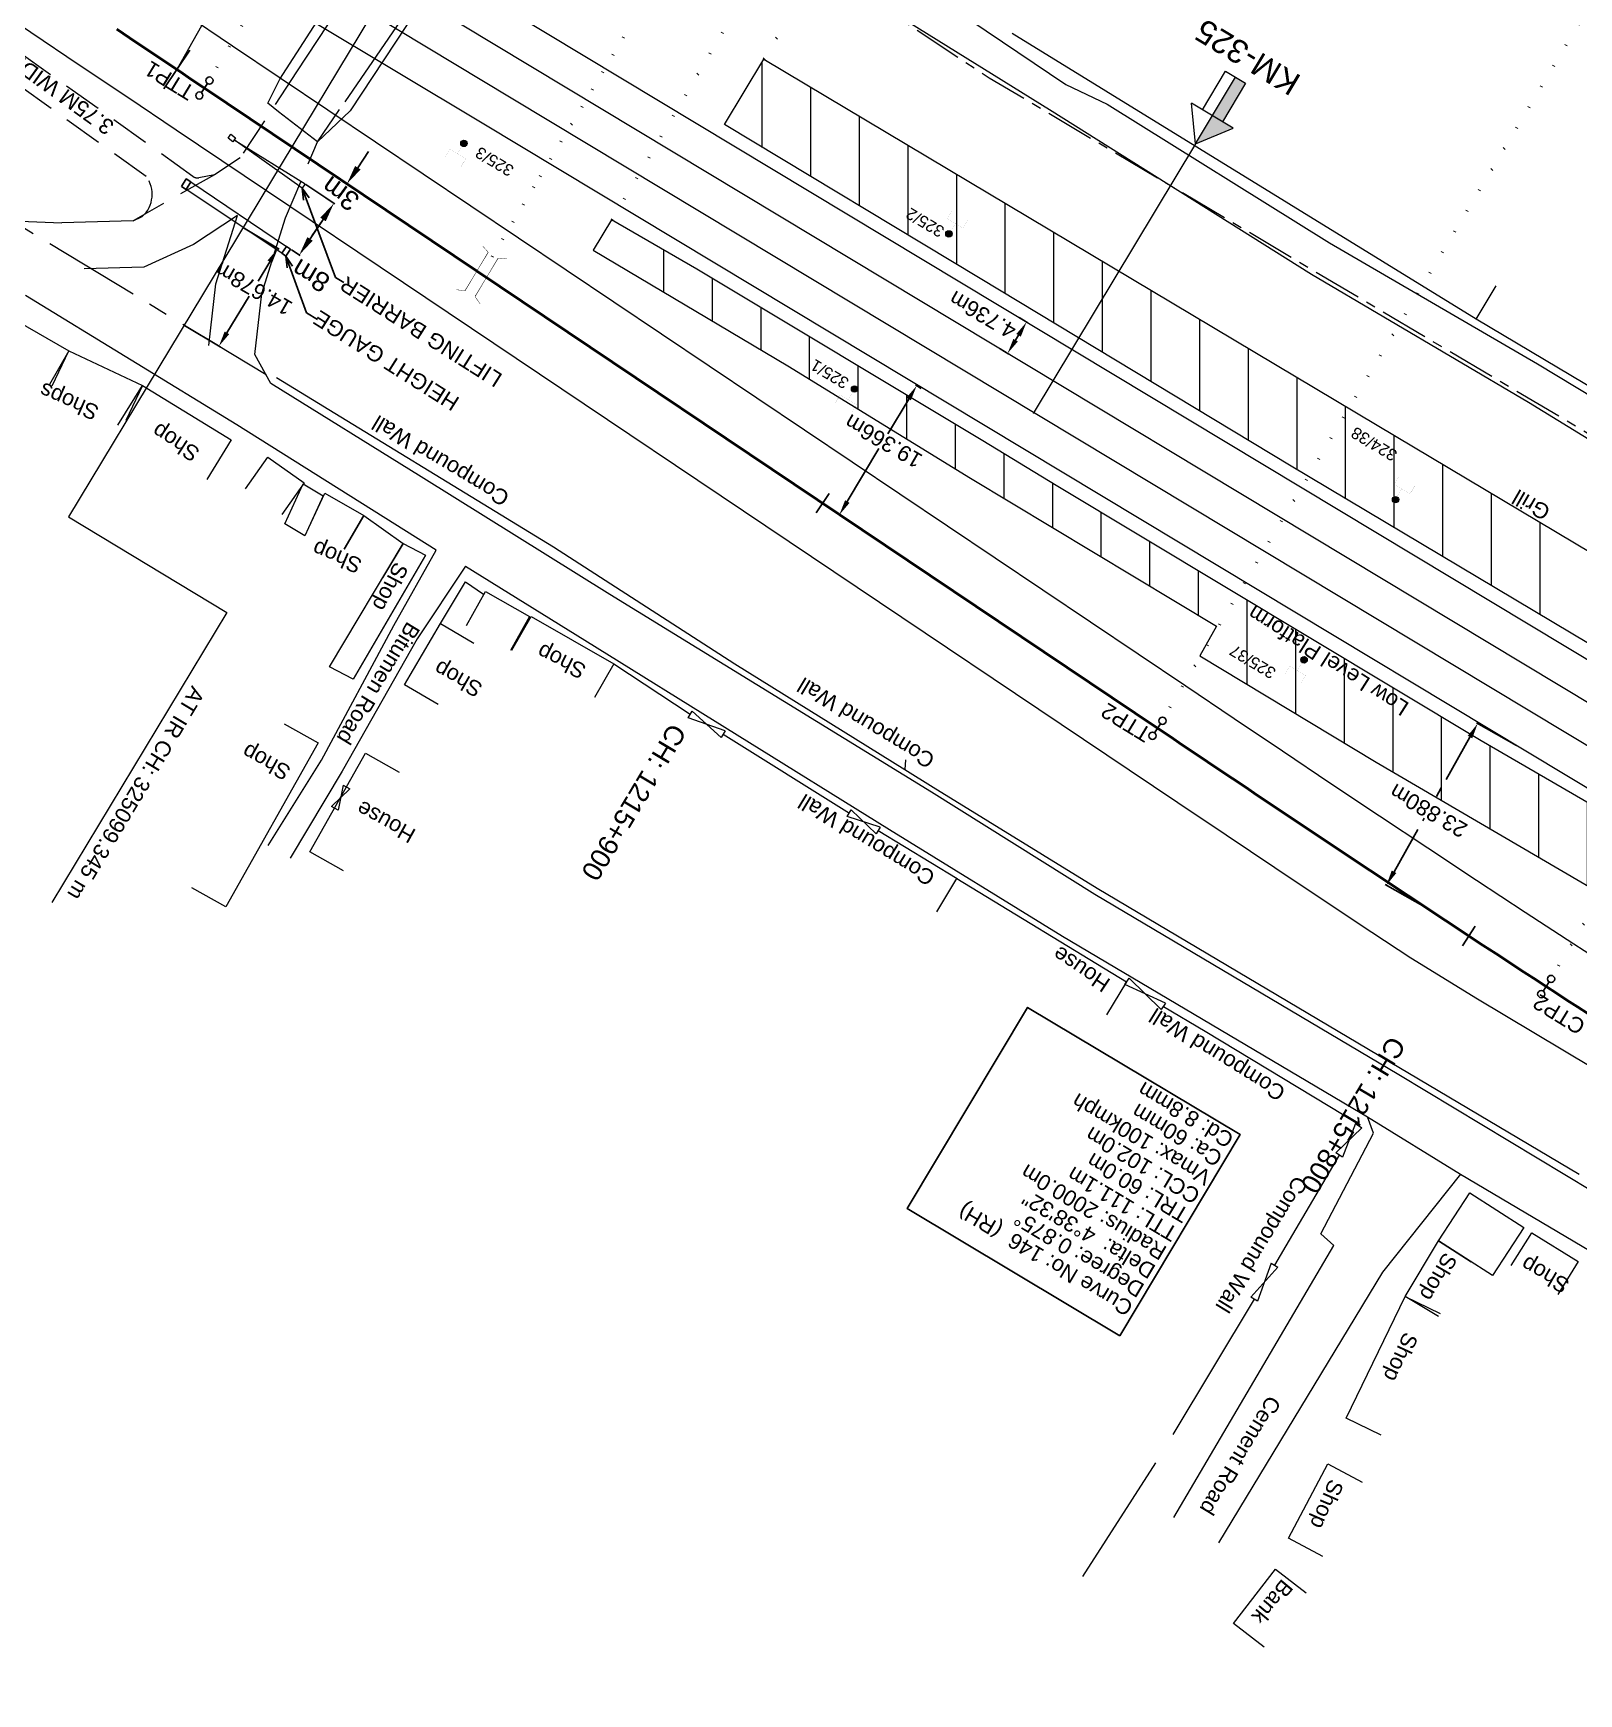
# Model space of a CAD drawing. Header units: metres. Extents: x 622835 to 629437, y 3390046 to 3394575.
# Drawn here: x 623992 to 624190.7, y 3393642.6 to 3393856.2 of the extents above; entities that cross this region are included whole.
import ezdxf
from ezdxf.enums import TextEntityAlignment as Align

# ---------------------------------------------------------------- set-up
doc = ezdxf.new("R2010")
doc.units = ezdxf.units.M
doc.header["$LTSCALE"] = 2
doc.header["$MEASUREMENT"] = 0
doc.header["$PDMODE"] = 35
doc.header["$PDSIZE"] = 5
for name, pattern in [('ACAD_ISO07W100', [3, 0, -3]), ('CENTER', [2, 1.25, -0.25, 0.25, -0.25]), ('CENTER2', [1.125, 0.75, -0.125, 0.125, -0.125]), ('DASHED', [0.75, 0.5, -0.25]), ('DOT', [0.25, 0, -0.25])]:
    doc.linetypes.add(name, pattern=pattern)
doc.layers.get('Defpoints').update_dxf_attribs({"color": 5, "lineweight": 0})
for name, color, linetype, lineweight in [('A-HATCH 1', 8, 'Continuous', 9), ('C-ALIG-DG-CURVE', 1, 'CENTER2', 70), ('C-ALIG-DG-LINE', 1, 'CENTER2', 70), ('C-ALIG-DG-SPIRAL', 1, 'CENTER2', 70), ('C-ALIG-LABL-DG', 1, 'Continuous', 25), ('C-ALIG-LABL-DG-MARK', 1, 'Continuous', 25), ('Commercial Building Pucca', 7, 'Continuous', 13), ('Commercial Building Semipucca', 7, 'Continuous', 13), ('Compound Wall', 7, 'Continuous', 13), ('DOTED LINE', 7, 'ACAD_ISO07W100', 18), ('Existing IR Chainage', 7, 'Continuous', 0), ('Existing Railway Boundary', 7, 'CENTER', 0), ('Footpath', 7, 'Continuous', 13), ('Gate', 7, 'Continuous', 13), ('Grill', 7, 'Continuous', 13), ('IR Cut & Connection', 190, 'Continuous', 0), ('KM STONE', 7, 'Continuous', 0), ('LC DETAILS IN PLAN', 7, 'Continuous', 0), ('NEW MANDI GOBINDGARH PLATFORM', 1, 'Continuous', 0), ('OHE MAST', 7, 'Continuous', 0), ('Platform', 7, 'Continuous', 0), ('Proposed Chainage', 10, 'Continuous', 0), ('Proposed Curve_Details', 10, 'Continuous', 0), ('PROPOSED DFCC TRACK', 1, 'Continuous', 0), ('PROPOSED FEATURES', 1, 'Continuous', 0), ('Proposed TPTC Chainages', 10, 'Continuous', 0), ('Residential Building Pucca', 7, 'Continuous', 13), ('RLY BOUNDARY', 32, 'CENTER', 0), ('SRJ CH. in Station', 7, 'Continuous', 0), ('Subroad Edge', 7, 'Continuous', 0), ('Text', 7, 'Continuous', 0)]:
    doc.layers.add(name, color=color, linetype=linetype, lineweight=lineweight)
for name, color, linetype in [('Dimension', 10, 'Continuous'), ('OHE MAST TEXT', 251, 'Continuous'), ('Point Code', 7, 'Continuous'), ('PROPOSED ROADS', 10, 'DASHED')]:
    doc.layers.add(name, color=color, linetype=linetype)
doc.styles.add('ARIAL', font='arial.ttf')
doc.styles.get("Standard").update_dxf_attribs({"font": 'arial.ttf'})
doc.styles.add('Style-Arial', font='arial.ttf')
doc.linetypes.add('F-LINE', pattern='A,0.6,["X",Standard,S=0.3,R=0,X=0,Y=-0.15],0.1', length=0.7)
doc.dimstyles.get("Standard").update_dxf_attribs({"dimtxt": 2.5, "dimasz": 2.5, "dimexe": 0.18, "dimexo": 0.0625, "dimgap": 0.09, "dimtad": 0, "dimtih": 1, "dimtoh": 1, "dimdec": 3, "dimzin": 0, "dimdsep": 46, "dimtxsty": 'Standard', "dimcen": 0.09, "dimaunit": 1, "dimadec": 4, "dimazin": 0, "dimtfac": 1, "dimtdec": 3, "dimtofl": 0, "dimtmove": 0, "dimatfit": 3, "dimfxl": 1, "dimtolj": 1, "dimtzin": 0, "dimarcsym": 0})
doc.dimstyles.new('Standard$0', dxfattribs={"dimscale": 15, "dimtxt": 0.18, "dimasz": 0.18, "dimexe": 0.18, "dimexo": 0.0625, "dimgap": 0.09, "dimtad": 1, "dimtih": 1, "dimtoh": 1, "dimzin": 0, "dimdsep": 46, "dimtxsty": 'Standard', "dimcen": -0.09, "dimclrd": 256, "dimclre": 256, "dimclrt": 256, "dimadec": 0, "dimazin": 0, "dimtfac": 1, "dimtofl": 0, "dimtmove": 0, "dimatfit": 3, "dimfxl": 1, "dimtolj": 1, "dimtzin": 0, "dimlwd": -1, "dimlwe": -1, "dimarcsym": 0})

# ---------------------------------------------------------------- blocks, each defined once
blk = doc.blocks.new('*D615')
at = {"layer": 'Defpoints', "color": 0, "ltscale": 2.5, "transparency": 16777216}
for p in [(624177.75, 3393767.41), (624182.77, 3393764.57), (624171.04, 3393743.77)]:
    blk.add_point(p, dxfattribs=at)
at = {"layer": 'RLY BOUNDARY', "color": 0, "lineweight": -2, "ltscale": 2.5, "transparency": 16777216}
for p, q in [((624182.72, 3393764.6), (624177.59, 3393767.5)), ((624176.76, 3393765.66), (624171.97, 3393757.17)), ((624167, 3393748.35), (624170.88, 3393755.23)), ((624170.98, 3393743.8), (624165.86, 3393746.7))]:
    blk.add_line(p, q, dxfattribs=at)
at = {"layer": 'RLY BOUNDARY', "color": 0, "ltscale": 2.5, "transparency": 16777216}
for points in [[(624176.47, 3393765.83), (624177.05, 3393765.5), (624177.75, 3393767.41)], [(624166.7, 3393748.51), (624167.29, 3393748.19), (624166.01, 3393746.61)]]:
    blk.add_solid(points, dxfattribs=at)
at = {"layer": 'RLY BOUNDARY', "color": 0, "lineweight": 0, "ltscale": 2.5, "transparency": 16777216, "insert": (624171.42, 3393756.2), "char_height": 2, "attachment_point": 5, "rotation": 150}
blk.add_mtext('\\A1;23.880m', dxfattribs=at)
blk = doc.blocks.new('*D616')
at = {"layer": 'Defpoints', "color": 0, "ltscale": 2.5, "transparency": 16777216}
for p in [(624105.63, 3393810.86), (624106.27, 3393810.47), (624096.31, 3393793.86)]:
    blk.add_point(p, dxfattribs=at)
at = {"layer": 'Dimension', "color": 0, "lineweight": -2, "ltscale": 2.5, "transparency": 16777216}
for p, q in [((624106.21, 3393810.51), (624105.47, 3393810.95)), ((624104.6, 3393809.14), (624101.92, 3393804.68)), ((624096.7, 3393795.96), (624100.78, 3393802.77)), ((624096.26, 3393793.89), (624095.52, 3393794.34))]:
    blk.add_line(p, q, dxfattribs=at)
at = {"layer": 'Dimension', "color": 0, "ltscale": 2.5, "transparency": 16777216}
for points in [[(624104.31, 3393809.31), (624104.88, 3393808.97), (624105.63, 3393810.86)], [(624096.42, 3393796.13), (624096.99, 3393795.79), (624095.68, 3393794.24)]]:
    blk.add_solid(points, dxfattribs=at)
at = {"layer": 'Dimension', "color": 0, "lineweight": 0, "ltscale": 2.5, "transparency": 16777216, "insert": (624101.35, 3393803.72), "char_height": 2, "attachment_point": 5, "rotation": 150}
blk.add_mtext('\\A1;19.366m', dxfattribs=at)
blk = doc.blocks.new('*D557')
at = {"layer": 'Defpoints', "color": 0, "ltscale": 2.5, "transparency": 16777216}
for p in [(624019.03, 3393831.2), (624023.5, 3393828.51), (624011.45, 3393818.63)]:
    blk.add_point(p, dxfattribs=at)
at = {"layer": 'RLY BOUNDARY', "color": 0, "lineweight": -2, "ltscale": 2.5, "transparency": 16777216}
for p, q in [((624019.08, 3393831.17), (624023.65, 3393828.42)), ((624022.46, 3393826.8), (624020.95, 3393824.29)), ((624016.95, 3393817.66), (624019.8, 3393822.39)), ((624011.5, 3393818.6), (624016.07, 3393815.85))]:
    blk.add_line(p, q, dxfattribs=at)
at = {"layer": 'RLY BOUNDARY', "color": 0, "ltscale": 2.5, "transparency": 16777216}
for points in [[(624022.18, 3393826.97), (624022.75, 3393826.63), (624023.5, 3393828.51)], [(624016.66, 3393817.83), (624017.23, 3393817.48), (624015.92, 3393815.94)]]:
    blk.add_solid(points, dxfattribs=at)
at = {"layer": 'RLY BOUNDARY', "color": 0, "lineweight": 0, "ltscale": 2.5, "transparency": 16777216, "insert": (624020.37, 3393823.34), "char_height": 2, "attachment_point": 5, "rotation": 150}
blk.add_mtext('\\A1;14.678m', dxfattribs=at)
blk = doc.blocks.new('GT')
at = {"layer": 'Gate', "lineweight": 0}
for p, q in [((-0.5, -0.5), (-0.5, 0.5)), ((-0.5, 0.5), (0.5, -0.5)), ((0.5, 0.5), (0.5, -0.5))]:
    blk.add_line(p, q, dxfattribs=at)
at = {"layer": 'Gate', "lineweight": 0, "flags": 128}
blk.add_lwpolyline([(0.5, 0.5), (-0.5, -0.5)], dxfattribs=at)
blk = doc.blocks.new('OHE MAST')
h = blk.add_hatch(color=256)
edge = h.paths.add_edge_path()
edge.add_arc((0, 0), 0.412, 0, 360)
at = {"lineweight": 13, "const_width": 0.008, "flags": 128}
for points in [[(1.2, 2.8), (1.2, 1.6), (-1.2, 1.6), (-1.2, 2.8)], [(0, 1.6), (0, 0)]]:
    blk.add_lwpolyline(points, dxfattribs=at)
blk.add_circle((0, 0), 0.412)
blk = doc.blocks.new('KM POST PLAN')
at = {"lineweight": 0, "extrusion": (0, 0, -1)}
h = blk.add_hatch(color=256, dxfattribs=at)
h.paths.add_polyline_path([(0, -20), (0, -8.47), (3, -8.47), (3, -20)])
h.paths.add_polyline_path([(0, -8.47), (0, 0), (6.25, -8.47), (3, -8.47)], flags=16)
at = {"lineweight": 0, "flags": 128}
for points in [[(0, 0), (-6.25, -8.47), (6.25, -8.47)], [(0, 0), (0, -20)], [(0, 0), (6.25, -8.47)], [(3, -8.47), (3, -20), (-3, -20), (-3, -8.47)]]:
    blk.add_lwpolyline(points, dxfattribs=at)
at = {"lineweight": 0, "style": 'Style-Arial'}
blk.add_attdef('KM-POST', text='', height=6, dxfattribs=at).set_placement((0, -26, -263.95), align=Align.MIDDLE_CENTER)
blk = doc.blocks.new('*D591')
at = {"layer": 'Defpoints', "color": 0, "transparency": 16777216}
for p in [(624118.82, 3393819.62), (624119.76, 3393819.05), (624116.36, 3393815.58)]:
    blk.add_point(p, dxfattribs=at)
at = {"layer": 'Text', "color": 0, "lineweight": -2, "transparency": 16777216}
for p, q in [((624118.82, 3393819.62), (624119.92, 3393818.96)), ((624118.34, 3393816.71), (624118.72, 3393817.34)), ((624116.36, 3393815.58), (624117.46, 3393814.91))]:
    blk.add_line(p, q, dxfattribs=at)
at = {"layer": 'Text', "color": 0, "transparency": 16777216}
for points in [[(624118.44, 3393817.51), (624119.01, 3393817.17), (624119.76, 3393819.05)], [(624118.06, 3393816.88), (624118.63, 3393816.54), (624117.3, 3393815)]]:
    blk.add_solid(points, dxfattribs=at)
at = {"layer": 'Text', "color": 0, "transparency": 16777216, "insert": (624114.11, 3393819.98), "char_height": 2, "attachment_point": 5, "rotation": 150}
blk.add_mtext('\\A1;4.736m', dxfattribs=at)
blk = doc.blocks.new('IR YARD GVG SURVEY DATA')
at = {"layer": 'Point Code', "lineweight": 0}
for points in [[(467.65, -301.87), (427.12, -277.44), (418.41, -272.18), (410.1, -267.22), (403.52, -263.26), (394.7, -258), (386, -252.8), (377.3, -247.58), (364.86, -240.17), (361.79, -238.34), (355.02, -234.28), (346.13, -228.94), (338.4, -224.28), (327.59, -217.8), (288.33, -194.13), (232.37, -160.46), (-42.46, 4.86), (-275.04, 144.91), (-381.88, 209.26), (-440.27, 244.53), (-468.83, 261.68)], [(469.6, -308.6), (418, -277.63), (393.53, -262.93), (385.06, -257.83), (376.3, -252.58), (367.55, -247.34), (358.82, -242.09), (349.73, -236.62), (341.11, -231.44), (332.66, -226.35), (324.18, -221.27), (315.47, -216.04), (291.61, -201.74), (286.52, -198.6), (229.7, -164.58), (-44.93, 0.81), (-277.57, 140.84), (-386.46, 206.48), (-446.06, 242.28), (-475.45, 259.7)], [(-359.34, 201.26), (-273.17, 149.3), (-39.86, 8.86), (234.7, -156.37), (263.02, -173.37), (284.74, -186.58)], [(-370.43, 191.22), (-335.73, 170.34), (-281.33, 137.67), (-47.27, -3.18), (226.81, -168.21), (266.86, -192.44)]]:
    blk.add_lwpolyline(points, dxfattribs=at)
blk = doc.blocks.new('*D523')
at = {"layer": 'Defpoints', "color": 0, "ltscale": 2.5, "transparency": 16777216}
for p in [(624029.6, 3393835.05), (624030.7, 3393834.31), (624025.14, 3393828.4)]:
    blk.add_point(p, dxfattribs=at)
at = {"layer": 'Dimension', "color": 0, "lineweight": -2, "ltscale": 2.5, "transparency": 16777216}
for p, q in [((624029.71, 3393834.98), (624030.81, 3393834.25)), ((624027.64, 3393829.74), (624029.31, 3393832.24)), ((624025.24, 3393828.33), (624026.35, 3393827.59))]:
    blk.add_line(p, q, dxfattribs=at)
at = {"layer": 'Dimension', "color": 0, "ltscale": 2.5, "transparency": 16777216}
for points in [[(624029.66, 3393832.01), (624028.97, 3393832.47), (624030.7, 3393834.31)], [(624027.98, 3393829.51), (624027.29, 3393829.97), (624026.24, 3393827.66)]]:
    blk.add_solid(points, dxfattribs=at)
at = {"layer": 'Dimension', "color": 0, "lineweight": 0, "ltscale": 2.5, "transparency": 16777216, "insert": (624027.73, 3393825.01), "char_height": 2.5, "attachment_point": 5, "rotation": 149.3696, "style": 'Style-Arial'}
blk.add_mtext('\\A1;8m', dxfattribs=at)
blk = doc.blocks.new('TerminatorOpen_0.5')
at = {"color": 0, "linetype": 'ByBlock', "lineweight": -2}
for q in [(-1, 0.25), (-1, 0), (-1, -0.25)]:
    blk.add_line((0, 0), q, dxfattribs=at)
blk = doc.blocks.new('*D524')
at = {"layer": 'Defpoints', "color": 0, "ltscale": 2.5, "transparency": 16777216}
for p in [(624028.67, 3393839.31), (624026.99, 3393836.81), (624032.38, 3393836.82)]:
    blk.add_point(p, dxfattribs=at)
at = {"layer": 'Dimension', "color": 0, "lineweight": -2, "ltscale": 2.5, "transparency": 16777216}
for p, q in [((624033.78, 3393838.89), (624035.17, 3393840.97)), ((624028.78, 3393839.24), (624032.49, 3393836.75)), ((624027.1, 3393836.74), (624030.81, 3393834.24)), ((624029.31, 3393832.24), (624027.91, 3393830.16))]:
    blk.add_line(p, q, dxfattribs=at)
at = {"layer": 'Dimension', "color": 0, "ltscale": 2.5, "transparency": 16777216}
for points in [[(624033.43, 3393839.12), (624034.13, 3393838.66), (624032.38, 3393836.82)], [(624028.96, 3393832.47), (624029.65, 3393832), (624030.7, 3393834.31)]]:
    blk.add_solid(points, dxfattribs=at)
at = {"layer": 'Dimension', "color": 0, "lineweight": 0, "ltscale": 2.5, "transparency": 16777216, "insert": (624031.54, 3393835.56), "char_height": 2.5, "attachment_point": 5, "rotation": 144, "style": 'Style-Arial'}
blk.add_mtext('\\A1;3m', dxfattribs=at)
blk = doc.blocks.new('Tick Hor')
blk.add_lwpolyline([(-0.5, 0), (0.5, 0)])
blk = doc.blocks.new('Marker-2')
blk.add_lwpolyline([(0, 1.5), (0, -1.5)])
for centre in [(0, 2.5), (0, -2.5)]:
    blk.add_circle(centre, 1)

msp = doc.modelspace()

# ---------------------------------------------------------------- hatches: boundary and pattern name
at = {"layer": 'NEW MANDI GOBINDGARH PLATFORM', "lineweight": 15}
h = msp.add_hatch(dxfattribs=at)
h.set_pattern_fill('ANSI31', scale=50, angle=45)
h.set_pattern_definition([(90, (-151.733, -401.3384), (-6.25, 1e-15), [])])
h.paths.add_polyline_path([(624080.9067, 3393844.4311), (624085.9908, 3393852.8439), (624164.8355, 3393805.7882), (624197.1015, 3393786.541), (624287.9071, 3393732.3739), (624308.4014, 3393720.1488), (624386.8265, 3393673.3669), (624415.8004, 3393655.9567), (624414.7882, 3393654.2893), (624455.4974, 3393629.6729), (624453.9066, 3393626.8642), (624467.0511, 3393620.349), (624478.3655, 3393613.5419), (624477.3227, 3393611.774), (624486.6934, 3393606.0902), (624547.2863, 3393569.8908), (624560.2822, 3393562.0572), (624557.459, 3393557.4102), (624537.171, 3393569.715), (624503.8135, 3393589.7815), (624452.9204, 3393620.4116), (624406.5629, 3393648.3112), (624375.0011, 3393667.3641), (624350.0855, 3393682.4182), (624316.1064, 3393703.0553), (624302.2557, 3393711.4357), (624275.6091, 3393727.622), (624237.7577, 3393750.4004), (624153.7725, 3393800.4989), (624113.7675, 3393824.6614)])
h = msp.add_hatch(dxfattribs=at)
h.set_pattern_fill('ANSI31', scale=50, angle=45)
h.set_pattern_definition([(90, (-251.891, -273.052), (-6.25, 1e-15), [])])
h.paths.add_polyline_path([(624531.0563, 3393545.2091), (624534.1268, 3393550.881), (624527.8674, 3393554.6646), (624502.8936, 3393569.7155), (624461.8899, 3393594.3305), (624339.8563, 3393668.1924), (624320.7852, 3393679.6985), (624281.8523, 3393703.1939), (624262.6294, 3393714.7727), (624227.0882, 3393736.1915), (624199.5251, 3393752.8127), (624178.1975, 3393765.1836), (624123.5677, 3393798.0018), (624114.1253, 3393803.7654), (624077.3448, 3393825.8364), (624070.344, 3393829.8887), (624067.9669, 3393825.9774), (624089.0534, 3393813.419), (624112.5369, 3393798.9597), (624144.1751, 3393779.9498), (624142.0144, 3393776.1163), (624164.6782, 3393762.4529), (624193.7863, 3393745.409), (624207.1145, 3393737.3648), (624219.96, 3393729.6298), (624244.6522, 3393714.7478), (624256.7935, 3393707.4236), (624269.6296, 3393699.6742), (624277.5418, 3393694.8974), (624276.665, 3393693.3281), (624276.8291, 3393693.2364), (624289.638, 3393685.6085), (624290.9636, 3393687.2744), (624298.3126, 3393682.8524), (624297.7761, 3393681.8999), (624323.4867, 3393666.3376), (624329.8275, 3393662.7417), (624362.6205, 3393642.9317), (624372.0094, 3393637.5051), (624370.317, 3393634.1587), (624380.4796, 3393632.4925), (624381.466, 3393634.1761), (624451.8695, 3393594.1927), (624449.8441, 3393591.1337), (624499.891, 3393563.8795)])

# ---------------------------------------------------------------- linework, layer by layer
at = {"color": 1, "lineweight": 0}
for points in [[(624026.9913, 3393836.8056), (624026.6315, 3393836.2749), (624017.8736, 3393842.4612), (624026.9913, 3393836.8056)], [(624023.9879, 3393827.8973), (624011.7066, 3393836.0912)], [(624012.294, 3393837.0596), (624024.5945, 3393828.7685)]]:
    msp.add_lwpolyline(points, dxfattribs=at)
at = {"color": 1}
for points in [[(624011.1256, 3393836.4915), (624011.7131, 3393837.4599), (624012.294, 3393837.0596), (624011.7066, 3393836.0912)], [(624023.9879, 3393827.8973), (624024.5945, 3393828.7685), (624025.1405, 3393828.4025), (624024.5368, 3393827.5341)]]:
    msp.add_3dface(points, dxfattribs=at)
at = {"layer": 'A-HATCH 1', "color": 1, "lineweight": 25, "ltscale": 2}
msp.add_lwpolyline([(624131.7472, 3393688.6842), (624104.4029, 3393705.0341), (624119.8723, 3393730.9057), (624147.2165, 3393714.5558)], close=True, dxfattribs=at)
at = {"layer": 'C-ALIG-DG-CURVE', "color": 1, "linetype": 'Continuous', "lineweight": 50, "flags": 128}
msp.add_lwpolyline([(624273.4804, 3393680.1624, -0.01275593), (624186.5557, 3393733.5888)], format="xyb", dxfattribs=at)
at = {"layer": 'C-ALIG-DG-LINE', "color": 1, "linetype": 'Continuous', "lineweight": 50, "flags": 128}
msp.add_lwpolyline([(624136.5871, 3393766.8013), (624014.0493, 3393849.1351)], dxfattribs=at)
at = {"layer": 'C-ALIG-DG-SPIRAL', "color": 1, "linetype": 'Continuous', "lineweight": 50, "flags": 128}
for points in [[(624014.0493, 3393849.1351), (624012.4428, 3393850.2145), (624010.8362, 3393851.2939), (624009.2296, 3393852.3732), (624007.6229, 3393853.4523), (624006.016, 3393854.5312), (624004.409, 3393855.6099), (624002.8017, 3393856.6883)], [(624186.5557, 3393733.5888), (624184.9336, 3393734.6448), (624183.3126, 3393735.7023), (624181.6925, 3393736.7613), (624180.0733, 3393737.8217), (624178.4551, 3393738.8834), (624176.8377, 3393739.9465), (624175.2211, 3393741.0108), (624173.6053, 3393742.0763), (624171.9903, 3393743.143), (624170.376, 3393744.2108), (624168.7625, 3393745.2797), (624167.1495, 3393746.3496), (624165.5373, 3393747.4204), (624163.9256, 3393748.4921), (624162.3145, 3393749.5647), (624160.7039, 3393750.6381), (624159.0939, 3393751.7123), (624157.4843, 3393752.7871), (624155.8751, 3393753.8626), (624154.2664, 3393754.9387), (624152.658, 3393756.0154), (624151.0499, 3393757.0925), (624149.4422, 3393758.1701), (624147.8347, 3393759.2482), (624146.2275, 3393760.3265), (624144.6204, 3393761.4052), (624143.0135, 3393762.4841), (624141.4068, 3393763.5632), (624139.8002, 3393764.6425), (624138.1936, 3393765.7219), (624136.5871, 3393766.8013)]]:
    msp.add_lwpolyline(points, dxfattribs=at)
at = {"layer": 'Commercial Building Pucca', "flags": 128}
for points in [[(623916.7683, 3393744.1339), (623927.3315, 3393761.1987), (623930.5535, 3393766.3345), (623940.2464, 3393782.4399), (623961.4031, 3393818.3167), (623964.4406, 3393823.061), (623966.5313, 3393826.9533), (623972.013, 3393832.7632), (623995.718, 3393831.7953)], [(624004.8749, 3393832.0735), (623995.7183, 3393831.7862)], [(624018.2981, 3393832.7499), (624012.6391, 3393829.0285), (624006.272, 3393826.1144), (623998.5937, 3393825.8735)], [(624014.6397, 3393816.0129), (624015.5178, 3393823.9453), (624018.2981, 3393832.7499)], [(624066.169, 3393784.0134), (624041.9284, 3393799.1491), (624022.5797, 3393811.1336), (624020.5493, 3393814.8657), (624021.4166, 3393822.7), (624024.4972, 3393832.4556)], [(624206.2494, 3393808.1579), (624203.6921, 3393803.8626), (624177.5593, 3393819.422), (624180.1166, 3393823.7172)], [(624022.2608, 3393751.7217), (624029.1133, 3393762.6853), (624038.4277, 3393780.0229), (624043.8501, 3393789.7078), (624038.5298, 3393793.0329), (624018.2137, 3393805.8192), (623991.0728, 3393822.4565)], [(623987.3624, 3393814.9045), (623989.8477, 3393819.2418), (623996.6221, 3393815.36), (623994.1368, 3393811.0227)], [(623994.4863, 3393810.8403), (623996.6221, 3393815.36), (624006.0761, 3393810.8924), (624003.9402, 3393806.3727)], [(624002.9388, 3393805.7794), (624006.0761, 3393810.8924), (624017.4832, 3393803.8931), (624014.346, 3393798.7801)], [(624019.3278, 3393797.5872), (624022.2084, 3393801.6727), (624026.8883, 3393798.3729), (624024.0077, 3393794.2875)], [(624027.48, 3393792.6312), (624029.5432, 3393797.0455), (624034.531, 3393794.1577), (624032.0264, 3393789.8316)], [(624032.0264, 3393789.8316), (624034.531, 3393794.1577), (624039.6127, 3393790.5425), (624036.9679, 3393786.1348)], [(624047.611, 3393787.6444), (624041.407, 3393778.2978), (624031.7631, 3393761.2787), (624025.0767, 3393750.0853)], [(624047.6067, 3393787.6373), (624062.9511, 3393778.1456), (624102.1417, 3393753.7975), (624124.3616, 3393740.075), (624162.6424, 3393717.3856), (624163.5906, 3393716.8346), (624175.553, 3393709.4639), (624193.2893, 3393698.9363), (624217.5451, 3393684.131), (624253.622, 3393662.2012), (624267.9636, 3393653.605), (624275.6744, 3393648.6532), (624280.5189, 3393654.9118), (624294.3115, 3393647.8806), (624334.3991, 3393624.9364), (624337.5027, 3393620.532)], [(624047.7365, 3393780.0125), (624050.1841, 3393784.3713), (624055.8631, 3393781.1824), (624053.4155, 3393776.8236)], [(624345.1815, 3393625.991), (624338.5628, 3393634.1102), (624298.6625, 3393653.084), (624286.3807, 3393659.7238), (624271.7249, 3393662.2064), (624256.9527, 3393668.2773), (624220.9851, 3393690.082), (624196.0678, 3393705.0919), (624167.6023, 3393722.2135), (624128.5356, 3393745.4169), (624107.5368, 3393758.5668), (624066.169, 3393784.0134)], [(624044.1051, 3393769.8706), (624039.7898, 3393772.394), (624044.3946, 3393780.2683), (624048.7098, 3393777.7449)], [(624053.5649, 3393776.8566), (624056.0593, 3393781.1887), (624066.6797, 3393775.0736), (624064.1854, 3393770.7415)], [(624024.316, 3393767.3638), (624028.673, 3393764.9132), (624016.8095, 3393743.8204), (624012.4524, 3393746.271)], [(624138.6956, 3393665.302), (624159.2551, 3393700.266), (624157.5697, 3393701.7746), (624164.3716, 3393714.7446), (624163.5989, 3393716.8364)], [(624175.553, 3393709.4639), (624165.5285, 3393696.8373), (624144.4069, 3393662.0404)], [(624172.7206, 3393691.1628), (624168.4247, 3393693.719), (624172.6907, 3393700.8886), (624176.9091, 3393698.1962)], [(624182.0602, 3393697.6909), (624184.7061, 3393701.9322), (624190.6799, 3393698.2055), (624188.0341, 3393693.9642)], [(624165.3591, 3393675.8999), (624160.859, 3393678.0764), (624168.4247, 3393693.719), (624172.9249, 3393691.5424)], [(624157.8325, 3393660.305), (624153.4145, 3393662.6439), (624158.4731, 3393672.1995), (624162.8911, 3393669.8606)], [(624150.2968, 3393648.628), (624146.3449, 3393651.6893), (624151.7586, 3393658.678), (624155.7105, 3393655.6167)]]:
    msp.add_lwpolyline(points, dxfattribs=at)
at = {"layer": 'Commercial Building Pucca'}
for points in [[(624024.4002, 3393793.0821), (624026.7382, 3393798.2382), (624029.321, 3393796.6912), (624026.983, 3393791.5351)], [(624039.6127, 3393790.5425), (624042.4993, 3393789.0511), (624033.1787, 3393773.1314), (624030.1152, 3393774.7143)], [(624172.6907, 3393700.8886), (624176.7225, 3393707.0443), (624183.6996, 3393702.5913), (624179.6678, 3393696.4355)]]:
    msp.add_3dface(points, dxfattribs=at)
at = {"layer": 'Commercial Building Semipucca', "flags": 128}
msp.add_lwpolyline([(624177.5593, 3393819.422), (624117.8917, 3393856.141)], dxfattribs=at)
at = {"layer": 'Compound Wall', "lineweight": 20, "flags": 128}
for points in [[(624023.3144, 3393811.9212), (624058.9501, 3393790.142), (624082.2334, 3393775.0893)], [(624066.6797, 3393775.0736), (624076.4952, 3393768.5965)], [(624082.2334, 3393775.0893), (624104.0964, 3393761.4934)], [(624080.7465, 3393766.0442), (624096.9673, 3393755.8834)], [(624104.1918, 3393762.7623), (624104.0964, 3393761.4934), (624107.7505, 3393759.242), (624128.8204, 3393746.2391), (624190.8111, 3393709.4521)], [(624100.6724, 3393753.6414), (624110.8305, 3393747.4657)], [(624137.3553, 3393731.0392), (624142.6932, 3393727.8287), (624162.6345, 3393715.8039), (624162.4416, 3393715.6999)], [(624159.9473, 3393711.906), (624153.0738, 3393700.2578), (624151.6241, 3393697.7421)], [(624149.0299, 3393693.3889), (624138.5397, 3393675.9564)], [(624136.3487, 3393672.3203), (624126.9593, 3393657.7129)]]:
    msp.add_lwpolyline(points, dxfattribs=at)
at = {"layer": 'Compound Wall', "flags": 128}
for points in [[(624023.3144, 3393811.9212), (624058.9501, 3393790.142), (624082.2334, 3393775.0893)], [(624044.3946, 3393780.2683), (624047.6163, 3393785.6136), (624049.9543, 3393784.0667)], [(624066.6797, 3393775.0736), (624076.4952, 3393768.5965)], [(624082.2334, 3393775.0893), (624104.0964, 3393761.4934)], [(624080.7465, 3393766.0442), (624096.9673, 3393755.8834)], [(624100.6724, 3393753.6414), (624110.8305, 3393747.4657)], [(624137.3553, 3393731.0392), (624142.6932, 3393727.8287), (624162.6345, 3393715.8039), (624162.4416, 3393715.6999)], [(624159.9473, 3393711.906), (624153.0738, 3393700.2578), (624151.6241, 3393697.7421)], [(624149.0299, 3393693.3889), (624138.5397, 3393675.9564)], [(624136.3487, 3393672.3203), (624126.9593, 3393657.7129)]]:
    msp.add_lwpolyline(points, dxfattribs=at)
at = {"layer": 'DOTED LINE', "color": 1, "linetype": 'ACAD_ISO07W100', "lineweight": 50, "ltscale": 0.5}
msp.add_line((624014.049, 3393849.1346), (624097.6419, 3393988.9388), dxfattribs=at)
at = {"layer": 'DOTED LINE', "linetype": 'ACAD_ISO07W100', "lineweight": 50, "ltscale": 0.5}
for p, q in [((624066.4491, 3393832.167), (624142.8655, 3393961.8408)), ((624085.9905, 3393852.8434), (624148.9995, 3393958.2221))]:
    msp.add_line(p, q, dxfattribs=at)
at = {"layer": 'Existing IR Chainage', "color": 7, "linetype": 'Continuous', "lineweight": 13}
msp.add_line((624141.4649, 3393841.9488), (624120.6119, 3393807.2731), dxfattribs=at)
at = {"layer": 'Existing Railway Boundary', "color": 36, "lineweight": 20, "ltscale": 5}
msp.add_line((624021.9727, 3393812.2493), (623928.7199, 3393868.8415), dxfattribs=at)
at = {"layer": 'Footpath', "flags": 128}
msp.add_lwpolyline([(624028.6066, 3393842.2386), (624023.5816, 3393846.0778), (624022.2247, 3393847.183), (624023.7442, 3393850.2858), (624037.6161, 3393871.8375), (624043.1741, 3393877.4456), (624050.0347, 3393873.4797), (624045.7924, 3393865.9302), (624032.7726, 3393846.2021), (624028.6066, 3393842.2386)], dxfattribs=at)
at = {"layer": 'Gate', "color": 1}
msp.add_polyline3d([(624017.4683, 3393843.1979, -0.0016), (624018.0609, 3393842.7237, 0.0394), (624017.6883, 3393842.2015, 0.0144), (624017.0957, 3393842.6758, -0.0266)], close=True, dxfattribs=at)
at = {"layer": 'Grill', "color": 10, "linetype": 'F-LINE', "lineweight": 13, "ltscale": 3, "flags": 128}
msp.add_lwpolyline([(624743.3357, 3393424.0857), (624328.8564, 3393656.2506), (624322.3137, 3393659.9161), (624315.7749, 3393663.5834), (624309.2463, 3393667.2531), (624302.7228, 3393670.9319), (624296.2089, 3393674.6215), (624289.7063, 3393678.3249), (624283.2168, 3393682.045), (624276.7366, 3393685.788, -0.01275446), (624190.1043, 3393739.0347), (624183.8381, 3393743.1259), (624177.5882, 3393747.2358), (624171.3473, 3393751.365), (624165.1136, 3393755.5104), (624158.8851, 3393759.6693), (624152.6574, 3393763.8403), (624146.4349, 3393768.0163), (624140.2118, 3393772.1969), (624017.6744, 3393854.5304), (624011.4483, 3393858.713), (624005.2182, 3393862.8941), (623998.9779, 3393867.0735), (623992.7317, 3393871.2442), (623986.4751, 3393875.4049), (623980.2063, 3393879.5526), (623973.9233, 3393883.6842), (623967.6294, 3393887.7935, 0.00400056), (623940.5738, 3393905.0826), (623934.2006, 3393909.0678), (623927.8117, 3393913.0338), (623921.4142, 3393916.9802), (623915.0101, 3393920.9099), (623908.6013, 3393924.8261), (623902.1921, 3393928.7301), (623895.778, 3393932.6289), (623889.3646, 3393936.523), (623880.6223, 3393941.8304)], format="xyb", dxfattribs=at)
at = {"layer": 'Grill', "color": 10, "linetype": 'F-LINE', "lineweight": 13, "ltscale": 5, "flags": 128}
msp.add_lwpolyline([(624177.705, 3393731.9771), (624177.705, 3393731.9771), (624169.1597, 3393737.2245), (624164.1613, 3393740.5316), (624157.9048, 3393744.6923), (624151.6585, 3393748.8629), (624145.4233, 3393753.039), (624139.1906, 3393757.2218), (624132.9625, 3393761.4059), (624010.4242, 3393843.7399), (624004.199, 3393847.9219), (623997.974, 3393852.0996), (623991.7514, 3393856.2672), (623985.5229, 3393860.4261), (623979.2892, 3393864.5715), (623973.0483, 3393868.7007), (623966.932, 3393873.0867), (623960.9522, 3393877.6547, 0.04858971), (623934.0222, 3393895.3414), (623927.677, 3393899.3091), (623921.2955, 3393903.0074), (623914.9265, 3393906.9362), (623908.4611, 3393910.3902), (623902.0704, 3393914.2952), (623895.5946, 3393918.4051), (623889.1146, 3393922.1812), (623882.6479, 3393925.7187), (623874.0242, 3393930.8704)], format="xyb", dxfattribs=at)
msp.add_lwpolyline([(624247.0675, 3393688.1579), (624248.15, 3393689.8563), (624177.705, 3393731.9771), (624177.705, 3393731.9771)], dxfattribs=at)
at = {"layer": 'LC DETAILS IN PLAN', "lineweight": 13}
msp.add_lwpolyline([(624035.5246, 3393858.5532), (623996.5783, 3393793.9734), (624016.9295, 3393781.7002), (623994.4215, 3393744.3779)], dxfattribs=at)
at = {"layer": 'Platform', "lineweight": 15, "flags": 128}
for points in [[(624080.9067, 3393844.4311), (624085.9908, 3393852.8439), (624164.8355, 3393805.7882), (624197.1015, 3393786.541), (624287.9071, 3393732.3739), (624308.4014, 3393720.1488), (624386.8265, 3393673.3669), (624415.8562, 3393656.0502), (624414.7882, 3393654.2893), (624455.4974, 3393629.6729), (624453.9066, 3393626.8642), (624467.0511, 3393620.349), (624478.3655, 3393613.5419), (624477.3227, 3393611.774), (624486.6934, 3393606.0902), (624547.2863, 3393569.8908)], [(624537.171, 3393569.715), (624503.8135, 3393589.7815), (624452.9204, 3393620.4116), (624406.5629, 3393648.3112), (624375.0011, 3393667.3641), (624350.0855, 3393682.4182), (624316.1064, 3393703.0553), (624302.2557, 3393711.4357), (624275.6091, 3393727.622), (624237.7577, 3393750.4004), (624153.7725, 3393800.4989), (624113.7675, 3393824.6614), (624080.9067, 3393844.4311)], [(624199.5251, 3393752.8127), (624178.1975, 3393765.1836), (624123.5677, 3393798.0018), (624114.1253, 3393803.7654), (624077.3448, 3393825.8364), (624066.4027, 3393832.1953), (624064.0256, 3393828.2841), (624089.0534, 3393813.419), (624112.5369, 3393798.9597), (624144.1751, 3393779.9498), (624142.0144, 3393776.1163), (624164.6782, 3393762.4529), (624193.7863, 3393745.409)]]:
    msp.add_lwpolyline(points, dxfattribs=at)
at = {"layer": 'Proposed Chainage', "lineweight": 0}
msp.add_line((624030.7276, 3393887.577), (624010.5223, 3393851.5048), dxfattribs=at)
at = {"layer": 'PROPOSED DFCC TRACK', "linetype": 'Continuous', "const_width": 0.05, "flags": 128}
for points in [[(624050.5244, 3393828.0287), (624047.5847, 3393823.0762), (624046.4601, 3393823.1935)], [(624047.556, 3393823.0934), (624050.553, 3393828.0116), (624049.8374, 3393828.8128)], [(624048.8435, 3393822.3498), (624051.8434, 3393827.273), (624052.9681, 3393827.1561)], [(624051.8002, 3393827.2658), (624048.8576, 3393822.3084), (624049.4928, 3393821.373)]]:
    msp.add_lwpolyline(points, dxfattribs=at)
at = {"layer": 'PROPOSED ROADS', "color": 1, "linetype": 'DASHED', "lineweight": 13, "ltscale": 5}
for points in [[(624015.3328, 3393837.981), (624013.3531, 3393837.6051, -0.20476197), (624012.5853, 3393837.7738), (623980.2358, 3393860.8794), (623952.8774, 3393882.4745), (623928.8025, 3393897.5927), (623860.6493, 3393937.2415, 0.40739112), (623840.3206, 3393932.1194), (623837.3226, 3393927.2324), (623836.3094, 3393925.4099)], [(624004.8749, 3393832.0735), (624006.0555, 3393832.6138, 0.39402483), (624006.5507, 3393837.7829), (623978.2032, 3393858.03), (623950.9114, 3393879.5778), (623926.9636, 3393894.6138), (623863.8653, 3393931.307, 0.43430329), (623849.6076, 3393929.3556, 0.42914533), (623855.0757, 3393915.6993), (623909.1203, 3393884.1821)]]:
    msp.add_lwpolyline(points, format="xyb", dxfattribs=at)
for points in [[(624025.907, 3393851.2065), (624018.631, 3393840.15), (624015.3328, 3393837.981)], [(624024.4972, 3393832.4556), (624028.6066, 3393842.2386), (624032.1358, 3393847.3839)], [(624015.3328, 3393837.981), (624004.8749, 3393832.0735)]]:
    msp.add_lwpolyline(points, dxfattribs=at)
at = {"layer": 'Proposed TPTC Chainages', "linetype": 'DOT', "lineweight": 50, "ltscale": 5}
msp.add_lwpolyline([(624049.699, 3393825.1819), (624057.2203, 3393837.7608), (624127.9897, 3393956.1185), (624072.7867, 3393863.7948)], dxfattribs=at)
at = {"layer": 'Residential Building Pucca', "lineweight": 0, "flags": 128}
for points in [[(624031.9403, 3393748.4614), (624027.5863, 3393750.9173), (624034.7493, 3393763.6165), (624039.1033, 3393761.1606)], [(624108.2083, 3393743.2006), (624110.8061, 3393747.4715), (624132.61, 3393734.2093), (624130.0122, 3393729.9384)], [(624108.2083, 3393743.2006), (624110.8061, 3393747.4715), (624132.61, 3393734.2093), (624130.0122, 3393729.9384)]]:
    msp.add_lwpolyline(points, dxfattribs=at)
at = {"layer": 'RLY BOUNDARY', "lineweight": 20, "ltscale": 2.5, "flags": 128}
msp.add_lwpolyline([(624411.1713, 3393673.2673), (624369.9746, 3393697.601), (624319.3459, 3393729.086), (624292.4029, 3393745.0164), (624114.9466, 3393850.4095), (624095.7958, 3393863.0682)], dxfattribs=at)
at = {"layer": 'Subroad Edge', "lineweight": 15, "flags": 128}
for points in [[(624174.4547, 3393906.8564), (624125.1719, 3393887.8337), (624118.3764, 3393883.3904), (624102.0561, 3393868.821), (624098.1276, 3393867.5804), (624124.7927, 3393849.5888), (624130.1023, 3393847.0846), (624158.6961, 3393829.2232), (624185.4299, 3393813.6587), (624215.0308, 3393795.7885), (624235.9732, 3393782.8779), (624261.5594, 3393768.0153), (624294.6014, 3393748.7477), (624312.4022, 3393772.4664), (624328.0239, 3393791.7481), (624346.9089, 3393815.7173)], [(624046.3171, 3393892.0355), (624043.1741, 3393877.4456), (624025.907, 3393851.2065)], [(624122.7081, 3393846.3167), (624092.6448, 3393865.0295), (624088.2773, 3393867.7149), (624064.6817, 3393874.1594), (624054.0263, 3393875.2104), (624050.0347, 3393873.4797)], [(624032.1358, 3393847.3839), (624050.0347, 3393873.4797)], [(624327.4386, 3393724.2317), (624296.9455, 3393742.5229), (624259.932, 3393764.0106), (624234.2734, 3393779.5033), (624214.6686, 3393790.0615), (624184.2843, 3393808.693), (624156.4, 3393825.1652), (624122.7081, 3393846.3167)]]:
    msp.add_lwpolyline(points, dxfattribs=at)

# ---------------------------------------------------------------- block references
at = {"layer": 'C-ALIG-LABL-DG', "color": 1, "linetype": 'Continuous', "lineweight": 25}
for p, xscale, yscale, zscale, rotation in [((624010.5223, 3393851.5048), 6.000000000000001, 6.000000000000001, 6.000000000000001, 236.1069720043045), ((624093.5261, 3393795.7342), 3, 3, 3, 236.1026145717953), ((624176.6159, 3393740.0924), 3, 3, 3, 236.6557010603389)]:
    msp.add_blockref('Tick Hor', p, dxfattribs=dict(at, xscale=xscale, yscale=yscale, zscale=zscale, rotation=rotation))
at = {"layer": 'C-ALIG-LABL-DG-MARK', "color": 1, "linetype": 'Continuous', "lineweight": 25}
for p, xscale, yscale, zscale, rotation in [((624014.0493, 3393849.1351), 0.4642857142857238, 0.4642857142857238, 0.4642857142857238, 146.1026615274917), ((624136.5871, 3393766.8013), 0.4642857142857238, 0.4642857142857238, 0.4642857142857238, 146.1028695023312), ((624186.5557, 3393733.5888), 0.4642857142857235, 0.4642857142857235, 0.4642857142857235, 146.9623049965322)]:
    msp.add_blockref('Marker-2', p, dxfattribs=dict(at, xscale=xscale, yscale=yscale, zscale=zscale, rotation=rotation))
at = {"layer": 'Gate'}
for p, xscale, yscale, zscale, rotation in [((624078.6209, 3393767.3203), 4.958628034349203, 0.9997814888905844, 2.226554405137283, 329.2838740146883), ((624078.6209, 3393767.3203), 4.958628034349203, 0.9997814888905844, 2.226554405137283, 329.2838740146883), ((624031.5742, 3393757.8758), 3.138229211518066, 0.9997814888905845, 1.771311230013364, 61.28387401433594), ((624098.8199, 3393754.7624), 4.330685284972302, 0.9997814888905844, 2.080802485130713, 329.2838740129912), ((624098.8199, 3393754.7624), 4.330685284972302, 0.9997814888905844, 2.080802485130713, 329.2838740129912), ((624135.0031, 3393732.6489), 5.700527595777465, 0.9997814888905844, 2.387316897097714, 325.2838740146934), ((624135.0031, 3393732.6489), 5.700527595777465, 0.9997814888905844, 2.387316897097714, 325.2838740146934), ((624161.1944, 3393713.803), 4.540430553802462, 0.9997814888905842, 2.130595789746363, 56.28387401385911), ((624161.1944, 3393713.803), 4.540430553802462, 0.9997814888905842, 2.130595789746363, 56.28387401385911), ((624150.327, 3393695.5655), 5.067505083088559, 0.9997814888905845, 2.250866005992112, 59.2838740138374), ((624150.327, 3393695.5655), 5.067505083088559, 0.9997814888905845, 2.250866005992112, 59.2838740138374)]:
    msp.add_blockref('GT', p, dxfattribs=dict(at, xscale=xscale, yscale=yscale, zscale=zscale, rotation=rotation))
at = {"layer": 'IR Cut & Connection', "lineweight": 25}
msp.add_blockref('IR YARD GVG SURVEY DATA', (624331.075, 3393706.9861), dxfattribs=at)
at = {"layer": 'KM STONE'}
ref = msp.add_blockref('KM POST PLAN', (624141.4649, 3393841.9488), dxfattribs=dict(at, xscale=0.5000000000000001, yscale=0.5000000000000001, zscale=0.5000000000000001, rotation=148.9784528974779))
ref.add_attrib('KM-POST', 'KM-325', dxfattribs={"layer": '0', "height": 3, "rotation": 148.978453, "style": 'Style-Arial'}).set_placement((624148.1646, 3393853.0895, -131.9737), align=Align.MIDDLE_CENTER)
at = {"layer": 'OHE MAST', "color": 2}
for p, rotation in [((624047.4179, 3393842.0193), 149.0208306544455), ((624109.7679, 3393830.3783), 329.0208306544455), ((624097.6412, 3393810.4296), 149.0208306544455), ((624167.1913, 3393796.2059), 329.0208306544455), ((624155.4281, 3393775.6054), 149.0208306544455)]:
    msp.add_blockref('OHE MAST', p, dxfattribs=dict(at, rotation=rotation))

# ---------------------------------------------------------------- texts
at = {"layer": 'C-ALIG-LABL-DG', "color": 1, "lineweight": 25, "style": 'ARIAL'}
for s, p in [('CH: 1215+900', (624074.0027, 3393767.6288)), ('CH: 1215+800', (624166.4771, 3393727.3984))]:
    msp.add_text(s, height=2.5, rotation=239.123596, dxfattribs=at).set_placement(p)
at = {"layer": 'Commercial Building Pucca', "style": 'ARIAL'}
for s, rotation, p in [('Bitumen Road', 238.687836, (624040.1712, 3393780.6528)), ('Cement Road', 238.742382, (624150.8675, 3393681.1486))]:
    msp.add_text(s, height=2, rotation=rotation, dxfattribs=at).set_placement(p)
at = {"layer": 'LC DETAILS IN PLAN', "lineweight": 13, "style": 'ARIAL'}
msp.add_text('AT IR CH: 325099.345 m', height=2, rotation=239.039976, dxfattribs=at).set_placement((624012.4772, 3393772.3763))
at = {"layer": 'OHE MAST TEXT', "style": 'ARIAL'}
for s, p in [('325/3', (624053.9831, 3393838.962)), ('325/2', (624109.3353, 3393831.1183)), ('325/1', (624097.0621, 3393811.6399)), ('324/38', (624167.5538, 3393802.3413)), ('325/37', (624151.9527, 3393774.3387))]:
    msp.add_text(s, height=1.5, rotation=149, dxfattribs=at).set_placement(p)
at = {"layer": 'Proposed Curve_Details', "color": 1, "lineweight": 0, "insert": (624146.5802, 3393714.4489), "char_height": 2, "attachment_point": 7, "rotation": 149.123596, "line_spacing_factor": 0.84, "style": 'Style-Arial'}
msp.add_mtext('Curve No: 146  (RH)\\PDegree: 0.875%%D\\PDelta:  4%%D38\'32"\\PRadius: 2000.0m\\PTTL: 111.1m\\PTRL: 60.0m\\PCCL: 102.0m\\PVmax: 100kmph\\PCa: 60mm\\PCd: 8.8mm', dxfattribs=at)
at = {"layer": 'PROPOSED FEATURES', "linetype": 'Continuous', "lineweight": 0, "insert": (624002.0413, 3393843.782), "char_height": 2, "width": 55.343246, "attachment_point": 4, "rotation": 144.09042, "line_spacing_factor": 0.6, "style": 'Style-Arial'}
msp.add_mtext('3.75M WIDE ROAD', dxfattribs=at)
at = {"layer": 'Proposed TPTC Chainages', "color": 1, "lineweight": 0, "char_height": 2, "attachment_point": 4, "rotation": 148.547178, "line_spacing_factor": 0.6, "style": 'ARIAL'}
for s, insert in [('\\pxsm1;TTP1', (624012.474, 3393848.306)), ('\\pxsm1;TTP2', (624135.4552, 3393765.7539)), ('\\pxsm1;CTP2', (624191.2584, 3393728.1351))]:
    msp.add_mtext(s, dxfattribs=dict(at, insert=insert))
at = {"layer": 'SRJ CH. in Station', "color": 10, "lineweight": 13}
for s, p in [('LIFTING BARRIER ', (624041.5647, 3393817.9986)), ('HEIGHT GAUGE', (624037.419, 3393814.0816))]:
    msp.add_text(s, height=2, rotation=147.625929, dxfattribs=at).set_placement(p, align=Align.MIDDLE_CENTER)
at = {"layer": 'Text'}
for s, rotation, p in [('Shops', 156.232006, (624000.6745, 3393808.1452)), ('Shop', 146.856578, (624013.6386, 3393802.6069)), ('Compound Wall', 149.007845, (624053.4517, 3393796.94)), ('Grill', 150.143517, (624187.2766, 3393795.1508)), ('Shop', 157.046233, (624034.4957, 3393788.4585)), ('Shop', 242.531863, (624038.5874, 3393788.3437)), ('Low Level Platform', 147.517798, (624169.0808, 3393769.9573)), ('Shop', 153.278856, (624063.3201, 3393774.8264)), ('Shop', 150.486774, (624050.0038, 3393772.4016)), ('Shop', 150.92309, (624025.3351, 3393761.738)), ('House', 150.92309, (624041.3947, 3393753.665)), ('House', 146.004099, (624130.6909, 3393734.385)), ('Shop', 239.745265, (624173.4989, 3393699.5474)), ('Shop', 149.877022, (624189.7375, 3393695.7303)), ('Shop', 245.048683, (624168.3472, 3393689.2904)), ('Shop', 246.491682, (624158.7511, 3393670.3746)), ('Bank', 230.186949, (624152.6246, 3393657.5185))]:
    msp.add_text(s, height=2, rotation=rotation, dxfattribs=at).set_placement(p)
at = {"layer": 'Text', "style": 'ARIAL'}
for s, rotation, p in [('Grill', 150.143517, (624187.2766, 3393795.1508)), ('Compound Wall', 149.007845, (624108.1425, 3393763.2199)), ('Compound Wall', 148.588951, (624108.1821, 3393748.1081)), ('House', 146.004099, (624130.6909, 3393734.385)), ('Compound Wall', 148.023104, (624153.2248, 3393720.4173)), ('Compound Wall', 238.526907, (624154.3207, 3393709.4095))]:
    msp.add_text(s, height=2, rotation=rotation, dxfattribs=at).set_placement(p)

# ---------------------------------------------------------------- dimensions: what is measured, and where the dimension line sits
at = {"layer": 'Dimension', "lineweight": 0, "ltscale": 2.5}
dim = msp.add_aligned_dim(p1=(624026.9913, 3393836.8056), p2=(624028.6734, 3393839.3091), distance=-4.4715, dimstyle='Standard$0', override={"dimscale": 1, "dimtxt": 2.5, "dimasz": 2.5, "dimexe": 0.125, "dimexo": 0.125, "dimgap": 0.125, "dimtih": 0, "dimtoh": 0, "dimdec": 0, "dimzin": 11, "dimpost": 'm', "dimtxsty": 'Style-Arial', "dimsah": 1, "dimcen": 0.09, "dimclrd": 0, "dimclre": 0, "dimclrt": 0, "dimaunit": 1, "dimadec": 4, "dimazin": 3, "dimtdec": 3, "dimtmove": 2, "dimldrblk": 'TerminatorOpen_0.5', "dimfrac": 2, "dimtzin": 11, "dimlwd": 65534, "dimlwe": 65534}, dxfattribs=at)
dim.commit()
dim.dimension.update_dxf_attribs({"geometry": '*D524', "text_midpoint": (624031.5439, 3393835.5636), "text_rotation": 324})
for base, p1, p2, angle, dimstyle, override, picture, middle, turn in [((624030.7049, 3393834.3149), (624025.1405, 3393828.4025), (624029.6021, 3393835.0545), 56.149148, 'Standard$0', {"dimscale": 1, "dimtxt": 2.5, "dimasz": 2.5, "dimexe": 0.125, "dimexo": 0.125, "dimgap": 0.125, "dimtih": 0, "dimtoh": 0, "dimdec": 0, "dimzin": 11, "dimpost": 'm', "dimtxsty": 'Style-Arial', "dimsah": 1, "dimcen": 0.09, "dimclrd": 0, "dimclre": 0, "dimclrt": 0, "dimaunit": 1, "dimadec": 4, "dimazin": 3, "dimtdec": 3, "dimtmove": 2, "dimldrblk": 'TerminatorOpen_0.5', "dimfrac": 2, "dimtzin": 11, "dimlwd": 65534, "dimlwe": 65534}, '*D523', (624027.732, 3393825.0127), 180), ((624105.6266, 3393810.8575), (624096.3143, 3393793.8609), (624106.2654, 3393810.4748), 59.079814, 'Standard', {"dimtxt": 2, "dimasz": 2, "dimpost": 'm'}, '*D616', (624101.3527, 3393803.722), 150)]:
    dim = msp.add_linear_dim(base=base, p1=p1, p2=p2, angle=angle, dimstyle=dimstyle, override=override, dxfattribs=at)
    dim.commit()
    dim.dimension.update_dxf_attribs({"geometry": picture, "text_midpoint": middle, "dimtype": 129, "text_rotation": turn})
at = {"layer": 'RLY BOUNDARY', "lineweight": 0, "ltscale": 2.5}
for base, p1, p2, angle, override, picture, middle in [((624023.4954, 3393828.5121), (624011.4509, 3393818.6347), (624019.0312, 3393831.2043), 58.906964, {"dimtxt": 2, "dimasz": 2, "dimpost": 'm'}, '*D557', (624020.375, 3393823.3378)), ((624177.7461, 3393767.4067), (624171.0377, 3393743.773), (624182.7713, 3393764.5717), 60.570467, {"dimtxt": 2, "dimasz": 2, "dimdec": 3, "dimpost": 'm'}, '*D615', (624171.4242, 3393756.2008))]:
    dim = msp.add_linear_dim(base=base, p1=p1, p2=p2, angle=angle, dimstyle='Standard', override=override, dxfattribs=at)
    dim.commit()
    dim.dimension.update_dxf_attribs({"geometry": picture, "text_midpoint": middle, "dimtype": 129, "text_rotation": 150})
at = {"layer": 'Text'}
dim = msp.add_linear_dim(base=(624119.7613, 3393819.0496), p1=(624116.3565, 3393815.5764), p2=(624118.815, 3393819.6243), angle=58.72691, dimstyle='Standard', override={"dimtxt": 2, "dimasz": 2, "dimexo": 1e-05, "dimtad": 3, "dimdsep": 0, "dimpost": 'm', "dimtmove": 2}, dxfattribs=at)
dim.commit()
dim.dimension.update_dxf_attribs({"geometry": '*D591', "text_midpoint": (624114.1087, 3393819.9779), "dimtype": 129, "text_rotation": 150})

# ---------------------------------------------------------------- leaders
at = {"layer": 'Dimension', "lineweight": 0}
for points in [[(624026.6315, 3393836.2749), (624030.8961, 3393824.7567), (624031.979, 3393824.1154)], [(624024.5368, 3393827.5341), (624027.1699, 3393820.2212), (624028.5759, 3393819.3887)]]:
    msp.add_leader(points, dimstyle='Standard', override={"dimtxt": 1.5, "dimasz": 1.5, "dimexe": 0.125, "dimexo": 0.125, "dimgap": 0.125, "dimtad": 1, "dimtih": 0, "dimtoh": 0, "dimdec": 0, "dimzin": 11, "dimtxsty": 'Style-Arial', "dimazin": 3, "dimtmove": 2, "dimldrblk": 'TerminatorOpen_0.5', "dimfrac": 2, "dimtzin": 11}, dxfattribs=at)

# ---------------------------------------------------------------- next in the draw order: texts
at = {"layer": 'Text', "insert": (624243.1205, 3393748.9578), "char_height": 2, "width": 62.84658, "attachment_point": 1, "rotation": 148.916414, "style": 'ARIAL', "bg_fill": 2}
msp.add_mtext('{\\fArial|b1|i0|c0|p34;LOW LEVEL PLATFORM 562.58m x 10.21m}', dxfattribs=at)

# ---------------------------------------------------------------- next in the draw order: linework, layer by layer
at = {"layer": 'Compound Wall', "flags": 128}
msp.add_lwpolyline([(624104.1918, 3393762.7623), (624104.0964, 3393761.4934), (624107.7505, 3393759.242), (624128.8204, 3393746.2391), (624190.8111, 3393709.4521)], dxfattribs=at)
at = {"layer": 'DOTED LINE', "color": 1, "linetype": 'ACAD_ISO07W100', "lineweight": 50, "ltscale": 0.5}
for p, q in [((624136.5868, 3393766.8009), (624224.1631, 3393913.2671)), ((624186.5557, 3393733.5888), (624275.5968, 3393882.5048))]:
    msp.add_line(p, q, dxfattribs=at)

doc.saveas('drawing.dxf')
